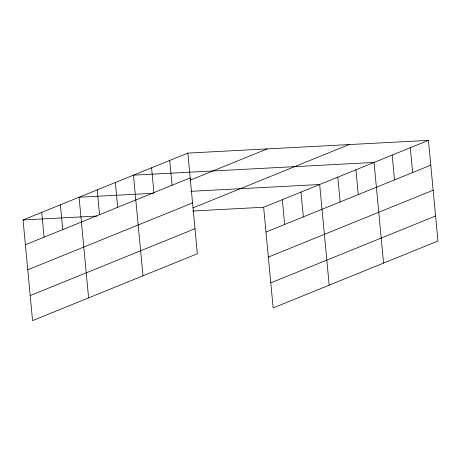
<?xml version="1.0" encoding="UTF-8"?>
<svg xmlns="http://www.w3.org/2000/svg" width="461" height="461" viewBox="0 0 461 461"><rect width="100%" height="100%" fill="white"/><g stroke="black" fill="none" stroke-linecap="round" stroke-linejoin="round"><path stroke-width="0.69" d="M187.846 153.098L197.36 253.752L32.564 320.62L23.05 219.966L187.846 153.098L428.436 140.38L437.95 241.034L273.154 307.902L263.64 207.248L428.436 140.38M25.395 244.762L190.191 177.894M190.197 180.159L267.242 148.903M27.758 269.794L192.554 202.926M192.917 207.923L349.04 144.575M30.201 295.587L194.997 228.719M265.985 232.039L430.781 165.176M268.348 257.077L433.144 190.209M270.786 282.87L435.582 216.002M153.513 193.297L79.079 197.227L88.593 297.887M190.762 191.327L319.669 184.509L329.183 285.169M23.05 219.966L96.775 216.065M192.75 210.994L263.64 207.248M410.307 147.733L412.653 172.529M392.178 155.092L394.524 179.888M383.569 263.098L374.05 162.445L133.465 175.163L142.979 275.822M355.927 169.798L358.266 194.594M337.798 177.157L340.143 201.953M300.993 192.087L303.338 216.883M282.316 199.665L284.662 224.461M169.717 160.451L172.062 185.247M151.588 167.81L153.934 192.606M115.336 182.521L117.682 207.317M97.208 189.874L99.553 214.67M60.403 204.811L62.748 229.601M41.726 212.388L44.072 237.185"/></g></svg>
